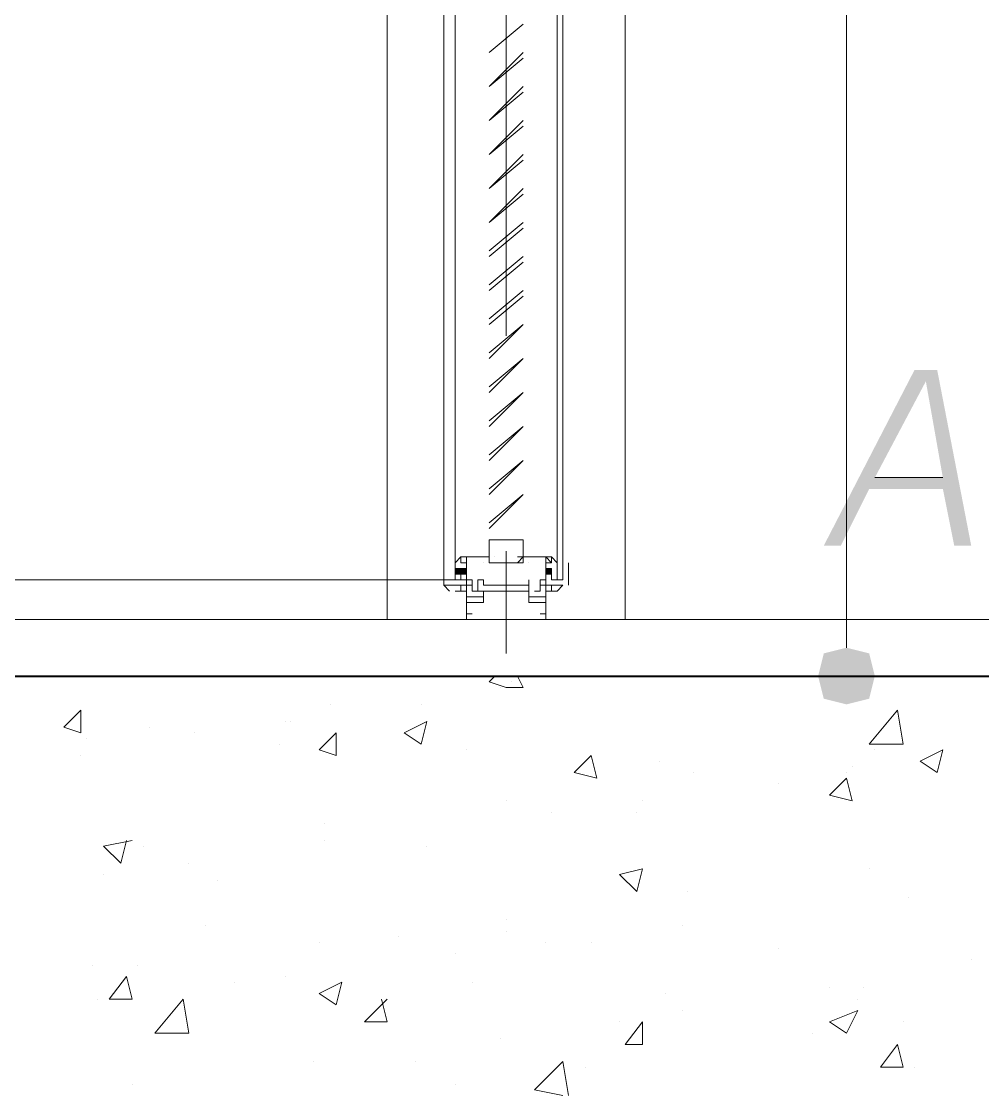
# Model space of a CAD drawing. Header units: millimetres. Extents: x 182 to 575, y -105 to 95.
# Drawn here: x 282.125 to 282.933, y 69.309 to 70.209 of the extents above; entities that cross this region are included whole.
import ezdxf

# ---------------------------------------------------------------- set-up
doc = ezdxf.new("R2010")
doc.units = ezdxf.units.MM
doc.header["$MEASUREMENT"] = 0
doc.layers.add('PDF_Geometry', color=7, linetype='Continuous')
doc.layers.add('PDF_Solid Fills', color=7, linetype='Continuous')

msp = doc.modelspace()

# ---------------------------------------------------------------- hatches: boundary and pattern name
at = {"layer": 'PDF_Solid Fills', "transparency": 33554559}
h = msp.add_hatch(color=256, dxfattribs=at)
h.paths.add_polyline_path([(282.88496, 69.90624), (282.89925, 69.82529), (282.84211, 69.82529)])
h.paths.add_polyline_path([(282.92306, 69.76815), (282.89449, 69.91577), (282.87544, 69.91577), (282.79925, 69.76815), (282.81354, 69.76815), (282.83735, 69.81577), (282.89925, 69.81577), (282.90877, 69.76815)], flags=0)
at = {"layer": 'PDF_Solid Fills', "true_color": 0xdddddd, "transparency": 33554559}
for points in [[(282.48973, 69.74434), (282.49925, 69.74434), (282.49925, 69.7491), (282.48973, 69.7491)], [(282.56592, 69.74434), (282.57068, 69.74434), (282.57068, 69.7491), (282.56592, 69.7491)]]:
    msp.add_hatch(color=254, dxfattribs=at).paths.add_polyline_path(points)
h = msp.add_hatch(color=254, dxfattribs=at)
h.paths.add_polyline_path([(282.49449, 69.74434), (282.49449, 69.7491), (282.49449, 69.74434)], flags=0)
h.paths.add_polyline_path([(282.49449, 69.74434), (282.49449, 69.7491), (282.49449, 69.74434)], flags=0)
h.paths.add_polyline_path([(282.49449, 69.74434), (282.49449, 69.7491), (282.49449, 69.74434)], flags=0)
h.paths.add_polyline_path([(282.49449, 69.74434), (282.49449, 69.7491), (282.49449, 69.74434)], flags=0)
h = msp.add_hatch(color=254, dxfattribs=at)
h.paths.add_polyline_path([(282.49449, 69.74434), (282.49449, 69.74434), (282.49449, 69.74434)], flags=0)
h.paths.add_polyline_path([(282.49449, 69.74434), (282.49449, 69.74434), (282.49449, 69.74434)], flags=0)
h.paths.add_polyline_path([(282.49449, 69.74434), (282.49449, 69.74434), (282.49449, 69.74434)], flags=0)
h.paths.add_polyline_path([(282.49449, 69.74434), (282.49449, 69.74434), (282.49449, 69.74434)], flags=0)
h.paths.add_polyline_path([(282.49449, 69.74434), (282.49449, 69.74434), (282.49449, 69.74434)], flags=0)
h.paths.add_polyline_path([(282.49449, 69.74434), (282.49449, 69.74434), (282.49449, 69.74434)], flags=0)
h.paths.add_polyline_path([(282.49449, 69.74434), (282.49449, 69.7491), (282.49449, 69.74434)], flags=0)
h.paths.add_polyline_path([(282.49449, 69.74434), (282.49449, 69.7491), (282.49449, 69.74434)], flags=0)
h = msp.add_hatch(color=254, dxfattribs=at)
h.paths.add_polyline_path([(282.57068, 69.74434), (282.57068, 69.74434), (282.57068, 69.74434)], flags=0)
h.paths.add_polyline_path([(282.57068, 69.74434), (282.57068, 69.74434), (282.57068, 69.74434)], flags=0)
h.paths.add_polyline_path([(282.57068, 69.74434), (282.57068, 69.74434), (282.57068, 69.74434)], flags=0)
h.paths.add_polyline_path([(282.57068, 69.74434), (282.57068, 69.74434), (282.57068, 69.74434)], flags=0)
h.paths.add_polyline_path([(282.57068, 69.74434), (282.57068, 69.74434), (282.57068, 69.74434)], flags=0)
h.paths.add_polyline_path([(282.57068, 69.74434), (282.57068, 69.74434), (282.57068, 69.74434)], flags=0)
h.paths.add_polyline_path([(282.57068, 69.74434), (282.57068, 69.7491), (282.57068, 69.74434)], flags=0)
h = msp.add_hatch(color=254, dxfattribs=at)
h.paths.add_polyline_path([(282.57068, 69.74434), (282.57068, 69.7491), (282.57068, 69.74434)], flags=0)
h.paths.add_polyline_path([(282.57068, 69.74434), (282.57068, 69.7491), (282.57068, 69.74434)], flags=0)
h.paths.add_polyline_path([(282.57068, 69.74434), (282.57068, 69.7491), (282.57068, 69.74434)], flags=0)
at = {"layer": 'PDF_Solid Fills', "transparency": 33554559}
msp.add_hatch(color=256, dxfattribs=at).paths.add_polyline_path([(282.8183, 69.63482), (282.83735, 69.63958), (282.84211, 69.65863), (282.83735, 69.67767), (282.8183, 69.68244), (282.79925, 69.67767), (282.79449, 69.65863), (282.79925, 69.63958)])

# ---------------------------------------------------------------- linework, layer by layer
at = {"layer": 'PDF_Geometry', "lineweight": 13}
for points in [[(282.43258, 73.35862), (282.43258, 69.70625)], [(282.63258, 73.35862), (282.63258, 69.70625)], [(282.8183, 73.03482), (282.8183, 73.00625), (282.8183, 69.70625), (282.8183, 69.68244)], [(282.53258, 69.94434), (282.53258, 70.94434)], [(282.84211, 69.82529), (282.89925, 69.82529), (282.84211, 69.82529)], [(282.53258, 69.76339), (282.53258, 69.67767)], [(280.49449, 69.73958), (282.49925, 69.73958)], [(280.29925, 69.70625), (299.30401, 69.70625)], [(282.54687, 69.70625), (282.79925, 69.70625)], [(282.92306, 69.70625), (283.17068, 69.70625)], [(282.75639, 69.65863), (282.72782, 69.65863)], [(282.53258, 69.44434), (282.53258, 69.44434)]]:
    msp.add_lwpolyline(points, dxfattribs=at)
for points in [[(282.4802, 69.73958), (282.48973, 69.73958), (282.48973, 70.35862), (282.4802, 70.35862)], [(282.5802, 69.73958), (282.57544, 69.73958), (282.57544, 70.35862), (282.5802, 70.35862)]]:
    msp.add_lwpolyline(points, close=True, dxfattribs=at)
at = {"layer": 'PDF_Geometry', "lineweight": 20}
for points in [[(282.54687, 70.20624), (282.5183, 70.18244)], [(282.54687, 69.75386), (282.54687, 69.77291), (282.5183, 69.77291), (282.5183, 69.75386)]]:
    msp.add_lwpolyline(points, close=True, dxfattribs=at)
for points in [[(282.54687, 70.18244), (282.5183, 70.15386), (282.54687, 70.17767)], [(282.54687, 70.15386), (282.5183, 70.12529), (282.54687, 70.1491)], [(282.54687, 70.12529), (282.5183, 70.09672), (282.54687, 70.12053)], [(282.54687, 70.09672), (282.5183, 70.06815), (282.54687, 70.09196)], [(282.54687, 70.06815), (282.5183, 70.03958), (282.54687, 70.06339)], [(282.5183, 70.01577), (282.54687, 70.03958)], [(282.5183, 70.011), (282.54687, 70.03481)], [(282.5183, 69.9872), (282.54687, 70.011)], [(282.5183, 69.98243), (282.54687, 70.00624)], [(282.5183, 69.95862), (282.54687, 69.98243)], [(282.5183, 69.95386), (282.54687, 69.97767)], [(282.5183, 69.92529), (282.54687, 69.95386), (282.5183, 69.93005)], [(282.5183, 69.89672), (282.54687, 69.92529), (282.5183, 69.90148)], [(282.5183, 69.86815), (282.54687, 69.89672), (282.5183, 69.87291)], [(282.5183, 69.83958), (282.54687, 69.86815), (282.5183, 69.84434)], [(282.5183, 69.81101), (282.54687, 69.83958), (282.5183, 69.81577)], [(282.5183, 69.78244), (282.54687, 69.81101), (282.5183, 69.7872)]]:
    msp.add_lwpolyline(points, dxfattribs=at)
at = {"layer": 'PDF_Geometry', "color": 8, "lineweight": 13, "true_color": 0x808080}
for points in [[(282.48973, 69.75386), (282.49449, 69.75863), (282.49449, 69.75386), (282.49925, 69.75386), (282.49925, 69.75863), (282.51353, 69.75863), (282.49925, 69.75863), (282.49925, 69.75386), (282.49449, 69.75386), (282.49449, 69.75863), (282.48973, 69.75386), (282.48973, 69.7491), (282.48973, 69.75386), (282.48973, 69.73958), (282.4802, 69.73958), (282.4802, 69.75386), (282.4802, 69.73482), (282.4802, 69.75386), (282.4802, 69.73958), (282.48973, 69.73958), (282.48973, 69.75386), (282.49449, 69.75863), (282.51353, 69.75863), (282.5183, 69.75863), (282.5183, 69.75386), (282.5183, 69.75863), (282.51353, 69.75863), (282.49449, 69.75863), (282.48973, 69.75386), (282.48973, 69.7491), (282.49925, 69.7491), (282.48973, 69.7491), (282.48973, 69.74434), (282.48973, 69.73958), (282.49449, 69.73958), (282.49449, 69.74434), (282.49925, 69.74434), (282.49925, 69.73482), (282.49449, 69.73482), (282.49449, 69.73005), (282.49925, 69.73005), (282.48973, 69.73005), (282.49449, 69.73005), (282.49449, 69.73482), (282.48973, 69.73482), (282.4802, 69.73482), (282.48973, 69.73482), (282.49449, 69.73482), (282.49449, 69.73005), (282.48973, 69.73005), (282.49925, 69.73005), (282.49449, 69.73005), (282.49449, 69.73482), (282.49925, 69.73482), (282.49925, 69.74434), (282.49449, 69.74434), (282.49449, 69.73958), (282.48973, 69.73958), (282.48973, 69.74434), (282.48973, 69.7491)], [(282.49925, 69.7491), (282.49925, 69.75863), (282.49925, 69.7491)], [(282.49925, 69.7491), (282.49925, 69.75863), (282.49925, 69.7491)], [(282.51353, 69.75863), (282.51353, 69.75863)], [(282.51353, 69.75863), (282.51353, 69.75863)], [(282.51353, 69.75863), (282.51353, 69.75863)], [(282.51353, 69.75863), (282.51353, 69.75863)], [(282.51353, 69.75386), (282.51353, 69.75386)], [(282.51353, 69.75386), (282.51353, 69.75386)], [(282.51353, 69.75386), (282.51353, 69.75386)], [(282.51353, 69.75386), (282.51353, 69.75386)], [(282.51353, 69.75386), (282.51353, 69.75386)], [(282.51353, 69.75386), (282.51353, 69.75386)], [(282.51353, 69.75386), (282.51353, 69.75386)], [(282.51353, 69.75386), (282.51353, 69.75386)], [(282.51353, 69.75386), (282.51353, 69.75386)], [(282.51353, 69.75386), (282.51353, 69.75386)], [(282.51353, 69.75386), (282.51353, 69.75386)], [(282.51353, 69.75386), (282.51353, 69.75386)], [(282.5183, 69.75386), (282.5183, 69.75386)], [(282.5183, 69.75386), (282.5183, 69.75386)], [(282.5183, 69.75386), (282.5183, 69.75386)], [(282.5183, 69.75386), (282.5183, 69.75386)], [(282.5183, 69.75386), (282.5183, 69.75386)], [(282.5183, 69.75386), (282.5183, 69.75386)], [(282.5183, 69.75386), (282.5183, 69.75386)], [(282.52306, 69.75863), (282.52306, 69.75863)], [(282.52306, 69.75863), (282.52306, 69.75863)], [(282.54211, 69.75863), (282.54211, 69.75863)], [(282.54211, 69.75863), (282.54211, 69.75863)], [(282.54211, 69.75386), (282.54687, 69.75386)], [(282.54211, 69.75386), (282.54687, 69.75386)], [(282.54687, 69.75863), (282.54687, 69.75863)], [(282.54687, 69.75863), (282.54687, 69.75863)], [(282.54687, 69.75386), (282.54687, 69.75386)], [(282.54687, 69.75386), (282.54687, 69.75386)], [(282.54687, 69.75386), (282.54687, 69.75386)], [(282.55163, 69.75863), (282.55163, 69.75863)], [(282.55163, 69.75863), (282.55163, 69.75863)], [(282.55163, 69.75386), (282.55163, 69.75386)], [(282.55163, 69.75386), (282.55163, 69.75386)], [(282.56592, 69.7491), (282.56592, 69.75863), (282.56592, 69.7491)], [(282.56592, 69.7491), (282.56592, 69.75863), (282.56592, 69.7491)], [(282.57544, 69.75386), (282.57544, 69.73958), (282.5802, 69.73958), (282.5802, 69.75386), (282.5802, 69.73958), (282.57544, 69.73958), (282.57544, 69.75386), (282.57544, 69.7491)], [(282.48973, 69.7491), (282.48973, 69.7491)], [(282.48973, 69.7491), (282.48973, 69.7491)], [(282.49925, 69.7491), (282.49925, 69.7491)], [(282.49925, 69.74434), (282.49925, 69.7491), (282.49925, 69.74434)], [(282.49925, 69.74434), (282.49925, 69.73958), (282.50401, 69.73958), (282.50401, 69.73005), (282.50877, 69.73005), (282.50401, 69.73005)], [(282.50401, 69.73005), (282.50401, 69.73958), (282.49925, 69.73958), (282.49925, 69.74434)], [(282.56592, 69.7491), (282.56592, 69.7491)], [(282.57544, 69.7491), (282.57544, 69.7491)], [(282.57544, 69.7491), (282.57544, 69.7491)], [(282.4802, 69.73482), (282.48496, 69.73005)], [(282.4802, 69.73482), (282.48496, 69.73005)], [(282.48496, 69.73482), (282.48496, 69.73482)], [(282.48496, 69.73482), (282.48496, 69.73482)], [(282.48973, 69.73482), (282.48973, 69.73482)], [(282.48973, 69.73482), (282.48973, 69.73482)], [(282.49925, 69.70625), (282.49925, 69.73958)], [(282.50401, 69.73482), (282.49925, 69.73482), (282.49925, 69.72529), (282.51353, 69.72529), (282.51353, 69.73005), (282.50877, 69.73005), (282.50877, 69.73958), (282.51353, 69.73958), (282.51353, 69.73482), (282.53258, 69.73482)], [(282.49925, 69.73482), (282.49925, 69.73482)], [(282.56115, 69.73482), (282.56592, 69.73482), (282.56592, 69.72529), (282.55163, 69.72529), (282.55163, 69.73005), (282.55163, 69.73958), (282.55163, 69.73482), (282.52782, 69.73482)], [(282.56115, 69.70625), (282.56592, 69.70625), (282.56592, 69.73958), (282.56115, 69.73958)], [(282.57068, 69.73482), (282.57068, 69.73482)], [(282.57544, 69.73482), (282.57544, 69.73482)], [(282.57544, 69.73482), (282.57544, 69.73482)], [(282.57544, 69.73482), (282.57544, 69.73482)], [(282.53258, 69.73005), (282.51353, 69.73005), (282.51353, 69.72053), (282.49925, 69.72053), (282.49925, 69.71101), (282.50401, 69.71101)], [(282.50877, 69.73005), (282.50877, 69.73005)], [(282.50877, 69.73005), (282.50877, 69.73005)], [(282.52782, 69.73005), (282.55163, 69.73005), (282.55163, 69.72053), (282.56592, 69.72053), (282.56592, 69.71101), (282.56115, 69.71101)], [(282.49925, 69.71101), (282.49925, 69.71101)]]:
    msp.add_lwpolyline(points, dxfattribs=at)
for points in [[(282.49925, 69.74434), (282.49925, 69.7491), (282.49925, 69.74434), (282.49925, 69.7491), (282.49925, 69.75386), (282.49925, 69.74434), (282.48973, 69.74434), (282.49925, 69.74434), (282.49925, 69.75386), (282.49925, 69.7491)], [(282.53258, 69.75386), (282.52306, 69.75386), (282.5183, 69.75386), (282.52306, 69.75386)], [(282.53258, 69.75386), (282.52306, 69.75386), (282.5183, 69.75386), (282.52306, 69.75386)], [(282.54211, 69.75386), (282.53258, 69.75386), (282.54211, 69.75386), (282.53258, 69.75386), (282.54211, 69.75386), (282.54687, 69.75386), (282.54211, 69.75386), (282.54687, 69.75863)], [(282.54211, 69.75863), (282.54687, 69.75863), (282.57068, 69.75863), (282.54687, 69.75863)], [(282.57544, 69.7491), (282.57544, 69.75386), (282.57068, 69.75863), (282.57068, 69.75386), (282.56592, 69.75386), (282.56592, 69.75863), (282.55163, 69.75863), (282.56592, 69.75863), (282.56592, 69.75386), (282.57068, 69.75386), (282.57068, 69.75863), (282.57544, 69.75386)], [(282.56592, 69.75863), (282.57068, 69.75386)], [(282.57068, 69.7491), (282.56592, 69.7491), (282.56592, 69.74434), (282.56592, 69.7491), (282.56592, 69.74434), (282.56592, 69.7491), (282.56592, 69.75386), (282.56592, 69.74434), (282.57068, 69.74434), (282.57068, 69.7491), (282.57068, 69.74434), (282.57068, 69.7491), (282.57068, 69.74434), (282.57068, 69.7491), (282.57068, 69.74434)], [(282.56592, 69.7491), (282.56592, 69.74434), (282.56592, 69.7491), (282.56592, 69.74434), (282.56592, 69.7491), (282.56592, 69.75386), (282.56592, 69.74434), (282.57068, 69.74434), (282.57068, 69.7491), (282.57068, 69.74434), (282.57068, 69.7491), (282.57068, 69.74434), (282.57068, 69.7491), (282.57068, 69.74434), (282.57068, 69.7491)], [(282.58497, 69.75386), (282.58497, 69.73482)], [(282.49449, 69.7491), (282.49449, 69.74434), (282.49449, 69.7491), (282.49449, 69.74434), (282.49449, 69.7491), (282.49449, 69.74434), (282.49449, 69.7491), (282.49449, 69.74434), (282.49449, 69.7491), (282.49449, 69.74434), (282.49449, 69.7491), (282.49449, 69.74434), (282.49449, 69.7491), (282.49449, 69.74434)], [(282.49925, 69.74434), (282.49925, 69.73958), (282.50401, 69.73958), (282.50401, 69.73005), (282.50877, 69.73005), (282.50401, 69.73005), (282.50401, 69.73958), (282.49925, 69.73958)], [(282.55639, 69.73005), (282.56115, 69.73005), (282.56115, 69.73958), (282.56592, 69.73958), (282.56592, 69.74434), (282.56592, 69.73958), (282.56115, 69.73958), (282.56115, 69.73005), (282.56115, 69.73958), (282.56592, 69.73958), (282.56592, 69.74434), (282.56592, 69.73958), (282.56115, 69.73958), (282.56115, 69.73005)], [(282.57544, 69.73005), (282.56592, 69.73005), (282.57068, 69.73005), (282.57068, 69.73482), (282.56592, 69.73482), (282.56592, 69.74434), (282.57068, 69.74434), (282.57068, 69.73958), (282.57544, 69.73958), (282.57544, 69.74434), (282.57544, 69.73958), (282.57068, 69.73958), (282.57068, 69.74434), (282.56592, 69.74434), (282.56592, 69.73482), (282.57068, 69.73482), (282.57068, 69.73005), (282.56592, 69.73005), (282.57544, 69.73005), (282.5802, 69.73482), (282.57068, 69.73482), (282.57068, 69.73005)], [(282.57544, 69.73005), (282.5802, 69.73482), (282.57068, 69.73482), (282.57068, 69.73005)]]:
    msp.add_lwpolyline(points, close=True, dxfattribs=at)
at = {"layer": 'PDF_Geometry', "color": 254, "lineweight": 13, "true_color": 0xdddddd}
for points in [[(282.49925, 69.75386), (282.49925, 69.75386), (282.49925, 69.75386)], [(282.49925, 69.75386), (282.49925, 69.75386), (282.49925, 69.75386)], [(282.56592, 69.75386), (282.56592, 69.75386), (282.56592, 69.75386)], [(282.56592, 69.75386), (282.56592, 69.75386), (282.56592, 69.75386)]]:
    msp.add_lwpolyline(points, close=True, dxfattribs=at)
for points in [[(282.49449, 69.7491), (282.49449, 69.7491), (282.49449, 69.7491)], [(282.49449, 69.7491), (282.49449, 69.7491), (282.49449, 69.7491)], [(282.49449, 69.7491), (282.49449, 69.7491), (282.49449, 69.7491)], [(282.49449, 69.7491), (282.49449, 69.7491), (282.49449, 69.7491)], [(282.49449, 69.7491), (282.49449, 69.7491), (282.49449, 69.7491)], [(282.49449, 69.7491), (282.49449, 69.7491), (282.49449, 69.7491)], [(282.49449, 69.7491), (282.49449, 69.7491), (282.49449, 69.7491)], [(282.49449, 69.7491), (282.49449, 69.7491), (282.49449, 69.7491)], [(282.49449, 69.7491), (282.49449, 69.7491), (282.49449, 69.7491)], [(282.49449, 69.7491), (282.49449, 69.7491), (282.49449, 69.7491)], [(282.49449, 69.7491), (282.49449, 69.7491), (282.49449, 69.7491)], [(282.49449, 69.7491), (282.49449, 69.7491), (282.49449, 69.7491)], [(282.49449, 69.7491), (282.49449, 69.7491), (282.49449, 69.7491)], [(282.49449, 69.7491), (282.49449, 69.7491), (282.49449, 69.7491)], [(282.49449, 69.7491), (282.49449, 69.7491), (282.49449, 69.7491)], [(282.49449, 69.7491), (282.49449, 69.7491), (282.49449, 69.7491)], [(282.49449, 69.7491), (282.49449, 69.7491), (282.49449, 69.7491)], [(282.49449, 69.7491), (282.49449, 69.7491), (282.49449, 69.7491)], [(282.49449, 69.7491), (282.49449, 69.7491), (282.49449, 69.7491)], [(282.49449, 69.7491), (282.49449, 69.7491), (282.49449, 69.7491)], [(282.49449, 69.7491), (282.49449, 69.7491), (282.49449, 69.7491)], [(282.49449, 69.7491), (282.49449, 69.7491), (282.49449, 69.7491)], [(282.49449, 69.7491), (282.49449, 69.7491), (282.49449, 69.7491)], [(282.49449, 69.7491), (282.49449, 69.7491), (282.49449, 69.7491)], [(282.49449, 69.74434), (282.49449, 69.7491), (282.49449, 69.74434)], [(282.49449, 69.74434), (282.49449, 69.7491), (282.49449, 69.74434)], [(282.49449, 69.74434), (282.49449, 69.74434), (282.49449, 69.74434)], [(282.49449, 69.74434), (282.49449, 69.74434), (282.49449, 69.74434)], [(282.49449, 69.74434), (282.49449, 69.74434), (282.49449, 69.74434)], [(282.49449, 69.74434), (282.49449, 69.74434), (282.49449, 69.74434)], [(282.49449, 69.74434), (282.49449, 69.74434), (282.49449, 69.74434)], [(282.49449, 69.74434), (282.49449, 69.74434), (282.49449, 69.74434)], [(282.49449, 69.74434), (282.49449, 69.74434), (282.49449, 69.74434)], [(282.49449, 69.74434), (282.49449, 69.74434), (282.49449, 69.74434)], [(282.49449, 69.74434), (282.49449, 69.74434), (282.49449, 69.74434)], [(282.49449, 69.74434), (282.49449, 69.74434), (282.49449, 69.74434)], [(282.49449, 69.74434), (282.49449, 69.74434), (282.49449, 69.74434)], [(282.49449, 69.74434), (282.49449, 69.74434), (282.49449, 69.74434)], [(282.49925, 69.7491), (282.49925, 69.7491), (282.49925, 69.7491)], [(282.49925, 69.7491), (282.49925, 69.7491), (282.49925, 69.7491)], [(282.49925, 69.7491), (282.49925, 69.7491), (282.49925, 69.7491)], [(282.49925, 69.7491), (282.49925, 69.7491), (282.49925, 69.7491)], [(282.49925, 69.7491), (282.49925, 69.7491), (282.49925, 69.7491)], [(282.49925, 69.7491), (282.49925, 69.7491), (282.49925, 69.7491)], [(282.49925, 69.7491), (282.49925, 69.7491), (282.49925, 69.7491)], [(282.49925, 69.7491), (282.49925, 69.7491), (282.49925, 69.7491)], [(282.49925, 69.7491), (282.49925, 69.7491), (282.49925, 69.7491)], [(282.49925, 69.7491), (282.49925, 69.7491), (282.49925, 69.7491)], [(282.49925, 69.7491), (282.49925, 69.7491), (282.49925, 69.7491)], [(282.49925, 69.7491), (282.49925, 69.7491), (282.49925, 69.7491)], [(282.49925, 69.7491), (282.49925, 69.7491), (282.49925, 69.7491)], [(282.49925, 69.7491), (282.49925, 69.7491), (282.49925, 69.7491)], [(282.49925, 69.7491), (282.49925, 69.7491), (282.49925, 69.7491)], [(282.49925, 69.7491), (282.49925, 69.7491), (282.49925, 69.7491)], [(282.49925, 69.7491), (282.49925, 69.7491), (282.49925, 69.7491)], [(282.49925, 69.7491), (282.49925, 69.7491), (282.49925, 69.7491)], [(282.49925, 69.7491), (282.49925, 69.7491), (282.49925, 69.7491)], [(282.49925, 69.7491), (282.49925, 69.7491), (282.49925, 69.7491)], [(282.49925, 69.74434), (282.49925, 69.7491), (282.49925, 69.74434)], [(282.49925, 69.74434), (282.49925, 69.7491), (282.49925, 69.74434)], [(282.49925, 69.7491), (282.49925, 69.7491), (282.49925, 69.7491)], [(282.49925, 69.7491), (282.49925, 69.7491), (282.49925, 69.7491)], [(282.49925, 69.7491), (282.49925, 69.7491), (282.49925, 69.7491)], [(282.49925, 69.7491), (282.49925, 69.7491), (282.49925, 69.7491)], [(282.49925, 69.7491), (282.49925, 69.7491), (282.49925, 69.7491)], [(282.49925, 69.7491), (282.49925, 69.7491), (282.49925, 69.7491)], [(282.49925, 69.7491), (282.49925, 69.7491), (282.49925, 69.7491)], [(282.49925, 69.7491), (282.49925, 69.7491), (282.49925, 69.7491)], [(282.49925, 69.7491), (282.49925, 69.7491), (282.49925, 69.7491)], [(282.49925, 69.7491), (282.49925, 69.7491), (282.49925, 69.7491)], [(282.49925, 69.7491), (282.49925, 69.7491), (282.49925, 69.7491)], [(282.49925, 69.7491), (282.49925, 69.7491), (282.49925, 69.7491)], [(282.49925, 69.7491), (282.49925, 69.7491), (282.49925, 69.7491)], [(282.49925, 69.7491), (282.49925, 69.7491), (282.49925, 69.7491)], [(282.49925, 69.7491), (282.49925, 69.7491), (282.49925, 69.7491)], [(282.49925, 69.7491), (282.49925, 69.7491), (282.49925, 69.7491)], [(282.49925, 69.7491), (282.49925, 69.7491), (282.49925, 69.7491)], [(282.49925, 69.7491), (282.49925, 69.7491), (282.49925, 69.7491)], [(282.49925, 69.74434), (282.49925, 69.7491), (282.49925, 69.74434)], [(282.49925, 69.74434), (282.49925, 69.7491), (282.49925, 69.74434)], [(282.49925, 69.74434), (282.49925, 69.74434), (282.49925, 69.74434)], [(282.49925, 69.74434), (282.49925, 69.74434), (282.49925, 69.74434)], [(282.49925, 69.74434), (282.49925, 69.74434), (282.49925, 69.74434)], [(282.49925, 69.74434), (282.49925, 69.74434), (282.49925, 69.74434)], [(282.49925, 69.74434), (282.49925, 69.74434), (282.49925, 69.74434)], [(282.49925, 69.74434), (282.49925, 69.74434), (282.49925, 69.74434)], [(282.49925, 69.74434), (282.49925, 69.74434), (282.49925, 69.74434)], [(282.49925, 69.74434), (282.49925, 69.74434), (282.49925, 69.74434)], [(282.49925, 69.74434), (282.49925, 69.74434), (282.49925, 69.74434)], [(282.49925, 69.74434), (282.49925, 69.74434), (282.49925, 69.74434)], [(282.49925, 69.74434), (282.49925, 69.74434), (282.49925, 69.74434)], [(282.49925, 69.74434), (282.49925, 69.74434), (282.49925, 69.74434)], [(282.49925, 69.74434), (282.49925, 69.74434), (282.49925, 69.74434)], [(282.49925, 69.74434), (282.49925, 69.74434), (282.49925, 69.74434)], [(282.49925, 69.74434), (282.49925, 69.74434), (282.49925, 69.74434)], [(282.49925, 69.74434), (282.49925, 69.74434), (282.49925, 69.74434)], [(282.49925, 69.74434), (282.49925, 69.74434), (282.49925, 69.74434)], [(282.49925, 69.74434), (282.49925, 69.74434), (282.49925, 69.74434)], [(282.49925, 69.74434), (282.49925, 69.74434), (282.49925, 69.74434)], [(282.49925, 69.74434), (282.49925, 69.74434), (282.49925, 69.74434)], [(282.49925, 69.74434), (282.49925, 69.74434), (282.49925, 69.74434)], [(282.49925, 69.74434), (282.49925, 69.74434), (282.49925, 69.74434)], [(282.49925, 69.74434), (282.49925, 69.74434), (282.49925, 69.74434)], [(282.49925, 69.74434), (282.49925, 69.74434), (282.49925, 69.74434)], [(282.49925, 69.74434), (282.49925, 69.74434), (282.49925, 69.74434)], [(282.49925, 69.74434), (282.49925, 69.74434), (282.49925, 69.74434)], [(282.49925, 69.74434), (282.49925, 69.74434), (282.49925, 69.74434)], [(282.49925, 69.74434), (282.49925, 69.74434), (282.49925, 69.74434)], [(282.49925, 69.74434), (282.49925, 69.74434), (282.49925, 69.74434)], [(282.49925, 69.74434), (282.49925, 69.74434), (282.49925, 69.74434)], [(282.49925, 69.74434), (282.49925, 69.74434), (282.49925, 69.74434)], [(282.49925, 69.74434), (282.49925, 69.74434), (282.49925, 69.74434)], [(282.56592, 69.7491), (282.56592, 69.7491), (282.56592, 69.7491)], [(282.56592, 69.7491), (282.56592, 69.7491), (282.56592, 69.7491)], [(282.56592, 69.7491), (282.56592, 69.7491), (282.56592, 69.7491)], [(282.56592, 69.7491), (282.56592, 69.7491), (282.56592, 69.7491)], [(282.56592, 69.7491), (282.56592, 69.7491), (282.56592, 69.7491)], [(282.56592, 69.7491), (282.56592, 69.7491), (282.56592, 69.7491)], [(282.56592, 69.7491), (282.56592, 69.7491), (282.56592, 69.7491)], [(282.56592, 69.7491), (282.56592, 69.7491), (282.56592, 69.7491)], [(282.56592, 69.7491), (282.56592, 69.7491), (282.56592, 69.7491)], [(282.56592, 69.7491), (282.56592, 69.7491), (282.56592, 69.7491)], [(282.56592, 69.7491), (282.56592, 69.7491), (282.56592, 69.7491)], [(282.56592, 69.7491), (282.56592, 69.7491), (282.56592, 69.7491)], [(282.56592, 69.7491), (282.56592, 69.7491), (282.56592, 69.7491)], [(282.56592, 69.7491), (282.56592, 69.7491), (282.56592, 69.7491)], [(282.56592, 69.7491), (282.56592, 69.7491), (282.56592, 69.7491)], [(282.56592, 69.7491), (282.56592, 69.7491), (282.56592, 69.7491)], [(282.56592, 69.7491), (282.56592, 69.7491), (282.56592, 69.7491)], [(282.56592, 69.7491), (282.56592, 69.7491), (282.56592, 69.7491)], [(282.56592, 69.7491), (282.56592, 69.7491), (282.56592, 69.7491)], [(282.56592, 69.7491), (282.56592, 69.7491), (282.56592, 69.7491)], [(282.56592, 69.74434), (282.56592, 69.7491), (282.56592, 69.74434)], [(282.56592, 69.74434), (282.56592, 69.7491), (282.56592, 69.74434)], [(282.56592, 69.7491), (282.56592, 69.7491), (282.56592, 69.7491)], [(282.56592, 69.7491), (282.56592, 69.7491), (282.56592, 69.7491)], [(282.56592, 69.7491), (282.56592, 69.7491), (282.56592, 69.7491)], [(282.56592, 69.7491), (282.56592, 69.7491), (282.56592, 69.7491)], [(282.56592, 69.7491), (282.56592, 69.7491), (282.56592, 69.7491)], [(282.56592, 69.7491), (282.56592, 69.7491), (282.56592, 69.7491)], [(282.56592, 69.7491), (282.56592, 69.7491), (282.56592, 69.7491)], [(282.56592, 69.7491), (282.56592, 69.7491), (282.56592, 69.7491)], [(282.56592, 69.7491), (282.56592, 69.7491), (282.56592, 69.7491)], [(282.56592, 69.7491), (282.56592, 69.7491), (282.56592, 69.7491)], [(282.56592, 69.7491), (282.56592, 69.7491), (282.56592, 69.7491)], [(282.56592, 69.7491), (282.56592, 69.7491), (282.56592, 69.7491)], [(282.56592, 69.7491), (282.56592, 69.7491), (282.56592, 69.7491)], [(282.56592, 69.7491), (282.56592, 69.7491), (282.56592, 69.7491)], [(282.56592, 69.7491), (282.56592, 69.7491), (282.56592, 69.7491)], [(282.56592, 69.7491), (282.56592, 69.7491), (282.56592, 69.7491)], [(282.56592, 69.7491), (282.56592, 69.7491), (282.56592, 69.7491)], [(282.56592, 69.7491), (282.56592, 69.7491), (282.56592, 69.7491)], [(282.56592, 69.7491), (282.56592, 69.7491), (282.56592, 69.7491)], [(282.56592, 69.7491), (282.56592, 69.7491), (282.56592, 69.7491)], [(282.56592, 69.7491), (282.56592, 69.7491), (282.56592, 69.7491)], [(282.56592, 69.7491), (282.56592, 69.7491), (282.56592, 69.7491)], [(282.56592, 69.74434), (282.56592, 69.7491), (282.56592, 69.74434)], [(282.56592, 69.74434), (282.56592, 69.7491), (282.56592, 69.74434)], [(282.56592, 69.74434), (282.56592, 69.74434), (282.56592, 69.74434)], [(282.56592, 69.74434), (282.56592, 69.74434), (282.56592, 69.74434)], [(282.56592, 69.74434), (282.56592, 69.74434), (282.56592, 69.74434)], [(282.56592, 69.74434), (282.56592, 69.74434), (282.56592, 69.74434)], [(282.56592, 69.74434), (282.56592, 69.74434), (282.56592, 69.74434)], [(282.56592, 69.74434), (282.56592, 69.74434), (282.56592, 69.74434)], [(282.56592, 69.74434), (282.56592, 69.74434), (282.56592, 69.74434)], [(282.56592, 69.74434), (282.56592, 69.74434), (282.56592, 69.74434)], [(282.56592, 69.74434), (282.56592, 69.74434), (282.56592, 69.74434)], [(282.56592, 69.74434), (282.56592, 69.74434), (282.56592, 69.74434)], [(282.56592, 69.74434), (282.56592, 69.74434), (282.56592, 69.74434)], [(282.56592, 69.74434), (282.56592, 69.74434), (282.56592, 69.74434)], [(282.56592, 69.74434), (282.56592, 69.74434), (282.56592, 69.74434)], [(282.56592, 69.74434), (282.56592, 69.74434), (282.56592, 69.74434)], [(282.56592, 69.74434), (282.56592, 69.74434), (282.56592, 69.74434)], [(282.56592, 69.74434), (282.56592, 69.74434), (282.56592, 69.74434)], [(282.56592, 69.74434), (282.56592, 69.74434), (282.56592, 69.74434)], [(282.56592, 69.74434), (282.56592, 69.74434), (282.56592, 69.74434)], [(282.56592, 69.74434), (282.56592, 69.74434), (282.56592, 69.74434)], [(282.56592, 69.74434), (282.56592, 69.74434), (282.56592, 69.74434)], [(282.56592, 69.74434), (282.56592, 69.74434), (282.56592, 69.74434)], [(282.56592, 69.74434), (282.56592, 69.74434), (282.56592, 69.74434)], [(282.56592, 69.74434), (282.56592, 69.74434), (282.56592, 69.74434)], [(282.56592, 69.74434), (282.56592, 69.74434), (282.56592, 69.74434)], [(282.56592, 69.74434), (282.56592, 69.74434), (282.56592, 69.74434)], [(282.56592, 69.74434), (282.56592, 69.74434), (282.56592, 69.74434)], [(282.56592, 69.74434), (282.56592, 69.74434), (282.56592, 69.74434)], [(282.56592, 69.74434), (282.56592, 69.74434), (282.56592, 69.74434)], [(282.56592, 69.74434), (282.56592, 69.74434), (282.56592, 69.74434)], [(282.56592, 69.74434), (282.56592, 69.74434), (282.56592, 69.74434)], [(282.56592, 69.74434), (282.56592, 69.74434), (282.56592, 69.74434)], [(282.56592, 69.74434), (282.56592, 69.74434), (282.56592, 69.74434)], [(282.56592, 69.74434), (282.56592, 69.74434), (282.56592, 69.74434)], [(282.56592, 69.74434), (282.56592, 69.74434), (282.56592, 69.74434)], [(282.56592, 69.74434), (282.56592, 69.74434), (282.56592, 69.74434)], [(282.56592, 69.74434), (282.56592, 69.74434), (282.56592, 69.74434)], [(282.57068, 69.7491), (282.57068, 69.7491), (282.57068, 69.7491)], [(282.57068, 69.7491), (282.57068, 69.7491), (282.57068, 69.7491)], [(282.57068, 69.7491), (282.57068, 69.7491), (282.57068, 69.7491)], [(282.57068, 69.7491), (282.57068, 69.7491), (282.57068, 69.7491)], [(282.57068, 69.7491), (282.57068, 69.7491), (282.57068, 69.7491)], [(282.57068, 69.7491), (282.57068, 69.7491), (282.57068, 69.7491)], [(282.57068, 69.7491), (282.57068, 69.7491), (282.57068, 69.7491)], [(282.57068, 69.7491), (282.57068, 69.7491), (282.57068, 69.7491)], [(282.57068, 69.7491), (282.57068, 69.7491), (282.57068, 69.7491)], [(282.57068, 69.7491), (282.57068, 69.7491), (282.57068, 69.7491)], [(282.57068, 69.74434), (282.57068, 69.7491), (282.57068, 69.74434)], [(282.57068, 69.74434), (282.57068, 69.7491), (282.57068, 69.74434)], [(282.57068, 69.7491), (282.57068, 69.7491), (282.57068, 69.7491)], [(282.57068, 69.7491), (282.57068, 69.7491), (282.57068, 69.7491)], [(282.57068, 69.7491), (282.57068, 69.7491), (282.57068, 69.7491)], [(282.57068, 69.7491), (282.57068, 69.7491), (282.57068, 69.7491)], [(282.57068, 69.7491), (282.57068, 69.7491), (282.57068, 69.7491)], [(282.57068, 69.7491), (282.57068, 69.7491), (282.57068, 69.7491)], [(282.57068, 69.7491), (282.57068, 69.7491), (282.57068, 69.7491)], [(282.57068, 69.7491), (282.57068, 69.7491), (282.57068, 69.7491)], [(282.57068, 69.7491), (282.57068, 69.7491), (282.57068, 69.7491)], [(282.57068, 69.7491), (282.57068, 69.7491), (282.57068, 69.7491)], [(282.57068, 69.74434), (282.57068, 69.74434), (282.57068, 69.74434)], [(282.57068, 69.74434), (282.57068, 69.74434), (282.57068, 69.74434)], [(282.57068, 69.74434), (282.57068, 69.74434), (282.57068, 69.74434)], [(282.57068, 69.74434), (282.57068, 69.74434), (282.57068, 69.74434)], [(282.57068, 69.74434), (282.57068, 69.74434), (282.57068, 69.74434)], [(282.57068, 69.74434), (282.57068, 69.74434), (282.57068, 69.74434)], [(282.57068, 69.74434), (282.57068, 69.74434), (282.57068, 69.74434)], [(282.57068, 69.74434), (282.57068, 69.74434), (282.57068, 69.74434)], [(282.57068, 69.74434), (282.57068, 69.74434), (282.57068, 69.74434)], [(282.57068, 69.74434), (282.57068, 69.74434), (282.57068, 69.74434)]]:
    msp.add_lwpolyline(points, dxfattribs=at)
at = {"layer": 'PDF_Geometry', "lineweight": 40}
msp.add_lwpolyline([(280.72306, 69.30625), (280.30401, 69.30625), (280.30401, 69.65863), (299.30401, 69.65863), (299.30401, 69.30625), (297.76592, 69.30625)], dxfattribs=at)
at = {"layer": 'PDF_Geometry', "lineweight": 0}
for points in [[(282.54211, 69.65863), (282.54687, 69.6491), (282.53258, 69.6491), (282.5183, 69.65386), (282.52306, 69.65863)], [(282.53734, 69.65386), (282.53734, 69.65386)], [(282.52782, 69.6491), (282.52782, 69.6491)], [(282.38496, 69.63482), (282.38496, 69.63482)], [(282.46115, 69.63482), (282.46115, 69.63482)], [(282.23258, 69.61577), (282.23258, 69.61577)], [(282.34687, 69.62053), (282.34687, 69.62053)], [(282.35163, 69.62053), (282.35163, 69.62053)], [(282.1802, 69.60624), (282.1802, 69.60624)], [(282.27068, 69.611), (282.27068, 69.611)], [(282.34211, 69.60148), (282.34211, 69.60148)], [(282.17544, 69.59196), (282.17544, 69.59196)], [(282.49925, 69.59672), (282.49925, 69.59672)], [(282.84211, 69.59672), (282.84211, 69.59672)], [(282.66116, 69.5872), (282.66116, 69.5872)], [(282.82306, 69.58243), (282.82306, 69.58243)], [(282.68973, 69.57767), (282.68973, 69.57767)], [(282.8183, 69.57767), (282.8183, 69.57767)], [(282.76116, 69.56815), (282.76116, 69.56815)], [(282.53258, 69.55386), (282.53258, 69.55386)], [(282.64687, 69.55386), (282.64687, 69.55386)], [(282.57068, 69.54434), (282.57068, 69.54434)], [(282.64211, 69.54434), (282.64211, 69.54434)], [(282.3802, 69.53481), (282.3802, 69.53481)], [(282.21354, 69.52053), (282.20878, 69.50148), (282.19449, 69.51577), (282.2183, 69.52053)], [(282.3802, 69.52053), (282.3802, 69.52053)], [(282.22782, 69.51577), (282.22782, 69.51577)], [(282.46592, 69.51577), (282.46592, 69.51577)], [(282.26592, 69.50148), (282.26592, 69.50148)], [(282.19449, 69.49196), (282.19449, 69.49196)], [(282.83735, 69.49672), (282.83735, 69.49672)], [(282.28973, 69.4872), (282.28973, 69.4872)], [(282.68497, 69.47767), (282.68497, 69.47767)], [(282.87068, 69.47291), (282.87068, 69.47291)], [(282.53258, 69.45386), (282.53258, 69.45386)], [(282.2802, 69.4491), (282.2802, 69.4491)], [(282.6802, 69.4491), (282.6802, 69.4491)], [(282.44211, 69.43958), (282.44211, 69.43958)], [(282.37544, 69.43482), (282.37544, 69.43482)], [(282.56592, 69.43482), (282.56592, 69.43482)], [(282.60401, 69.43482), (282.60401, 69.43482)], [(282.76116, 69.43005), (282.76116, 69.43005)], [(282.48973, 69.42529), (282.48973, 69.42529)], [(282.92306, 69.42053), (282.92306, 69.42053)], [(282.18497, 69.41577), (282.18497, 69.41577)], [(282.22306, 69.41577), (282.22306, 69.41577)], [(282.30401, 69.40148), (282.30401, 69.40148)], [(282.34687, 69.40624), (282.34687, 69.40624)], [(282.50401, 69.40148), (282.50401, 69.40148)], [(282.66592, 69.39196), (282.66592, 69.39196)], [(282.80401, 69.39672), (282.80401, 69.39672)], [(282.83258, 69.39672), (282.83258, 69.39672)], [(282.18973, 69.3872), (282.18973, 69.3872)], [(282.42782, 69.3872), (282.43258, 69.36815), (282.41354, 69.36815), (282.43258, 69.3872)], [(282.82782, 69.3872), (282.82782, 69.3872)], [(282.6802, 69.37767), (282.6802, 69.37767)], [(282.62782, 69.36815), (282.62782, 69.36815)], [(282.86592, 69.36815), (282.86592, 69.36815)], [(282.78973, 69.35863), (282.78973, 69.35863)], [(282.52782, 69.35386), (282.52782, 69.35386)], [(282.37068, 69.33482), (282.37068, 69.33482)], [(282.45639, 69.33482), (282.45639, 69.33482)], [(282.5802, 69.30625), (282.55639, 69.31101), (282.5802, 69.33482), (282.58497, 69.30625)], [(282.59925, 69.33005), (282.59925, 69.33005)], [(282.87544, 69.33005), (282.87544, 69.33005)], [(282.2183, 69.31577), (282.2183, 69.31577)], [(282.48973, 69.31577), (282.48973, 69.31577)]]:
    msp.add_lwpolyline(points, dxfattribs=at)
for points in [[(282.17544, 69.63006), (282.17544, 69.611), (282.16116, 69.61577)], [(282.86592, 69.60148), (282.83735, 69.60148), (282.86115, 69.63006)], [(282.46592, 69.62053), (282.46115, 69.60148), (282.44687, 69.611)], [(282.38973, 69.611), (282.38973, 69.59196), (282.37544, 69.59672)], [(282.60401, 69.59196), (282.60878, 69.57291), (282.58973, 69.57767)], [(282.89925, 69.59672), (282.89449, 69.57767), (282.8802, 69.5872)], [(282.8183, 69.57291), (282.82306, 69.55386), (282.80401, 69.55862)], [(282.64687, 69.49672), (282.64211, 69.47767), (282.62782, 69.49196)], [(282.21354, 69.40624), (282.2183, 69.3872), (282.19925, 69.3872)], [(282.39449, 69.40148), (282.38973, 69.38243), (282.37544, 69.39196)], [(282.26592, 69.35863), (282.23735, 69.35863), (282.26116, 69.3872)], [(282.82782, 69.37767), (282.8183, 69.35863), (282.80401, 69.36815)], [(282.64687, 69.36815), (282.64687, 69.3491), (282.63258, 69.3491)], [(282.86115, 69.3491), (282.86592, 69.33005), (282.84687, 69.33005)]]:
    msp.add_lwpolyline(points, close=True, dxfattribs=at)

doc.saveas('drawing.dxf')
